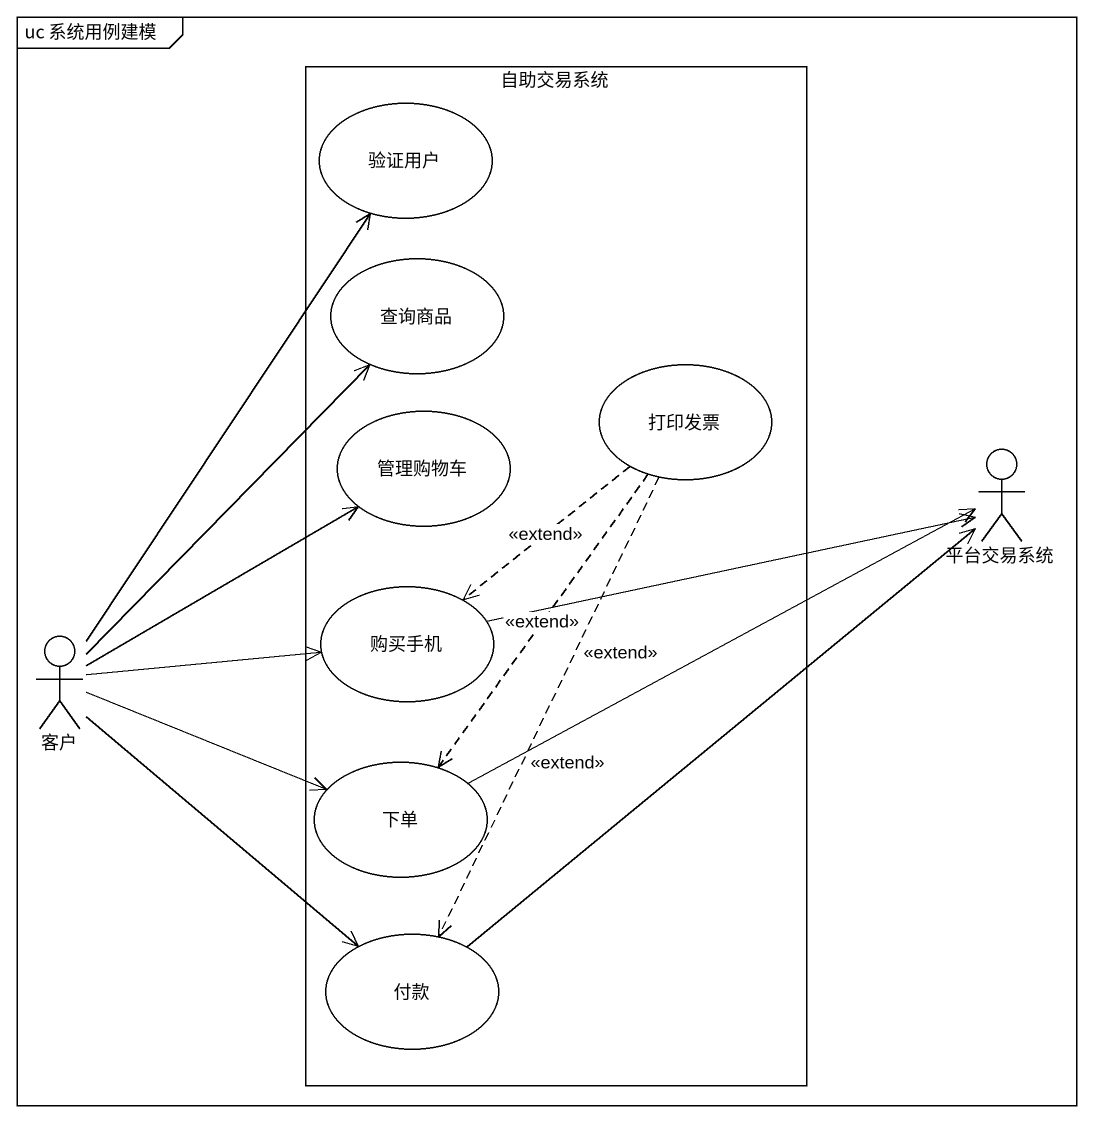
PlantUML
@startuml
mainframe uc 系统用例建模
rectangle 自助交易系统 {
  usecase 验证用户
  usecase 查询商品
  usecase 打印发票
  usecase 管理购物车
  usecase 购买手机
  usecase 下单
  usecase 付款
}
actor 平台交易系统
actor 客户
打印发票 ..> 购买手机 : <<extend>>
打印发票 ..> 下单 : <<extend>>
打印发票 ..> 付款 : <<extend>>
打印发票 ..> 付款 : <<extend>>
购买手机 -right-> 平台交易系统
客户 -up-> 验证用户
客户 -up-> 查询商品
客户 -up-> 管理购物车
客户 -right-> 购买手机
客户 -right-> 下单
客户 --> 付款
下单 -right-> 平台交易系统
付款 -up-> 平台交易系统
@enduml
